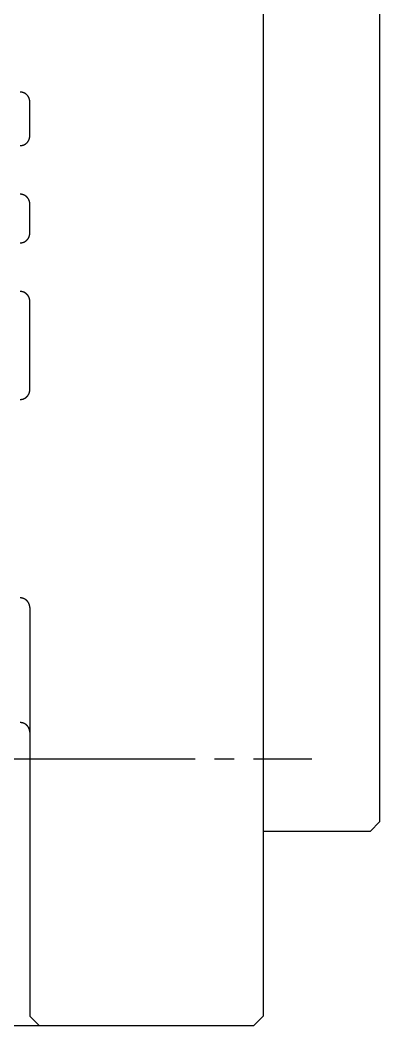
# Model space of a CAD drawing. Extents: x 0 to 671, y 0 to 384.
# Drawn here: x 347.9 to 366.4, y 198 to 249.7 of the extents above; entities that cross this region are included whole.
import ezdxf

# ---------------------------------------------------------------- set-up
doc = ezdxf.new("R2010")
doc.units = 0
doc.linetypes.add('DASH_CENTER', pattern=[14, 11, -1, 1, -1])
doc.layers.get('0').update_dxf_attribs({"linetype": 'CONTINUOUS'})

msp = doc.modelspace()

# ---------------------------------------------------------------- linework, layer by layer
at = {"color": 7, "linetype": 'CONTINUOUS'}
for p, q in [((360.39, 263.016), (360.39, 198.516)), ((366.39, 208.516), (366.39, 263.016)), ((348.39, 243.765), (348.39, 245.515)), ((348.39, 238.765), (348.39, 240.265)), ((348.39, 230.715), (348.39, 235.265)), ((348.39, 219.516), (348.39, 198.516)), ((365.89, 208.016), (366.39, 208.516)), ((365.89, 208.016), (360.39, 208.016)), ((348.89, 198.016), (257.39, 198.016)), ((348.39, 198.516), (348.89, 198.016)), ((359.89, 198.016), (348.89, 198.016)), ((360.39, 198.516), (359.89, 198.016))]:
    msp.add_line(p, q, dxfattribs=at)
at = {"color": 1, "linetype": 'DASH_CENTER'}
msp.add_line((345.89, 211.75), (362.89, 211.75), dxfattribs=at)
at = {"color": 7, "linetype": 'CONTINUOUS'}
for points in [[(348.39, 245.515, 0), (348.39, 245.522, 0), (348.389, 245.528, 0), (348.389, 245.534, 0), (348.389, 245.54, 0), (348.389, 245.546, 0), (348.388, 245.552, 0), (348.388, 245.558, 0), (348.387, 245.564, 0), (348.387, 245.571, 0), (348.386, 245.577, 0), (348.385, 245.583, 0), (348.384, 245.589, 0), (348.383, 245.595, 0), (348.382, 245.601, 0), (348.381, 245.607, 0), (348.38, 245.613, 0), (348.379, 245.619, 0), (348.377, 245.625, 0), (348.376, 245.631, 0), (348.375, 245.637, 0), (348.373, 245.643, 0), (348.372, 245.649, 0), (348.37, 245.655, 0), (348.368, 245.661, 0), (348.366, 245.666, 0), (348.364, 245.672, 0), (348.362, 245.678, 0), (348.36, 245.684, 0), (348.358, 245.69, 0), (348.356, 245.695, 0), (348.354, 245.701, 0), (348.352, 245.707, 0), (348.349, 245.712, 0), (348.347, 245.718, 0), (348.344, 245.724, 0), (348.342, 245.729, 0), (348.339, 245.735, 0), (348.336, 245.74, 0), (348.333, 245.746, 0), (348.331, 245.751, 0), (348.328, 245.757, 0), (348.325, 245.762, 0), (348.322, 245.767, 0), (348.318, 245.772, 0), (348.315, 245.778, 0), (348.312, 245.783, 0), (348.309, 245.788, 0), (348.305, 245.793, 0), (348.302, 245.798, 0), (348.298, 245.803, 0), (348.295, 245.808, 0), (348.291, 245.813, 0), (348.288, 245.818, 0), (348.284, 245.823, 0), (348.28, 245.828, 0), (348.276, 245.833, 0), (348.272, 245.837, 0), (348.268, 245.842, 0), (348.264, 245.847, 0), (348.26, 245.851, 0), (348.256, 245.856, 0), (348.252, 245.86, 0), (348.247, 245.865, 0), (348.243, 245.869, 0), (348.239, 245.873, 0), (348.234, 245.878, 0), (348.23, 245.882, 0), (348.225, 245.886, 0), (348.221, 245.89, 0), (348.216, 245.894, 0), (348.212, 245.898, 0), (348.207, 245.902, 0), (348.202, 245.906, 0), (348.197, 245.91, 0), (348.192, 245.913, 0), (348.187, 245.917, 0), (348.183, 245.921, 0), (348.178, 245.924, 0), (348.172, 245.928, 0), (348.167, 245.931, 0), (348.162, 245.935, 0), (348.157, 245.938, 0), (348.152, 245.941, 0), (348.147, 245.944, 0), (348.141, 245.947, 0), (348.136, 245.95, 0), (348.131, 245.953, 0), (348.125, 245.956, 0), (348.12, 245.959, 0), (348.114, 245.962, 0), (348.109, 245.965, 0), (348.103, 245.967, 0), (348.098, 245.97, 0), (348.092, 245.973, 0), (348.087, 245.975, 0), (348.081, 245.977, 0), (348.075, 245.98, 0), (348.07, 245.982, 0), (348.064, 245.984, 0), (348.058, 245.986, 0), (348.052, 245.988, 0), (348.046, 245.99, 0), (348.041, 245.992, 0), (348.035, 245.994, 0), (348.029, 245.996, 0), (348.023, 245.997, 0), (348.017, 245.999, 0), (348.011, 246, 0), (348.005, 246.002, 0), (347.999, 246.003, 0), (347.993, 246.005, 0), (347.987, 246.006, 0), (347.981, 246.007, 0), (347.975, 246.008, 0), (347.969, 246.009, 0), (347.963, 246.01, 0), (347.957, 246.011, 0), (347.951, 246.012, 0), (347.945, 246.012, 0), (347.939, 246.013, 0), (347.933, 246.014, 0), (347.926, 246.014, 0), (347.92, 246.015, 0), (347.914, 246.015, 0), (347.908, 246.015, 0), (347.902, 246.015, 0), (347.896, 246.015, 0), (347.89, 246.015, 0)], [(347.89, 243.265, 0), (347.896, 243.265, 0), (347.902, 243.266, 0), (347.908, 243.266, 0), (347.914, 243.266, 0), (347.92, 243.266, 0), (347.926, 243.267, 0), (347.933, 243.267, 0), (347.939, 243.268, 0), (347.945, 243.268, 0), (347.951, 243.269, 0), (347.957, 243.27, 0), (347.963, 243.271, 0), (347.969, 243.272, 0), (347.975, 243.273, 0), (347.981, 243.274, 0), (347.987, 243.275, 0), (347.993, 243.276, 0), (347.999, 243.278, 0), (348.005, 243.279, 0), (348.011, 243.28, 0), (348.017, 243.282, 0), (348.023, 243.284, 0), (348.029, 243.285, 0), (348.035, 243.287, 0), (348.041, 243.289, 0), (348.046, 243.291, 0), (348.052, 243.293, 0), (348.058, 243.295, 0), (348.064, 243.297, 0), (348.07, 243.299, 0), (348.075, 243.301, 0), (348.081, 243.304, 0), (348.087, 243.306, 0), (348.092, 243.308, 0), (348.098, 243.311, 0), (348.103, 243.313, 0), (348.109, 243.316, 0), (348.114, 243.319, 0), (348.12, 243.322, 0), (348.125, 243.324, 0), (348.131, 243.327, 0), (348.136, 243.33, 0), (348.141, 243.333, 0), (348.147, 243.337, 0), (348.152, 243.34, 0), (348.157, 243.343, 0), (348.162, 243.346, 0), (348.167, 243.35, 0), (348.172, 243.353, 0), (348.178, 243.357, 0), (348.183, 243.36, 0), (348.187, 243.364, 0), (348.192, 243.368, 0), (348.197, 243.371, 0), (348.202, 243.375, 0), (348.207, 243.379, 0), (348.212, 243.383, 0), (348.216, 243.387, 0), (348.221, 243.391, 0), (348.225, 243.395, 0), (348.23, 243.399, 0), (348.234, 243.403, 0), (348.239, 243.408, 0), (348.243, 243.412, 0), (348.247, 243.416, 0), (348.252, 243.421, 0), (348.256, 243.425, 0), (348.26, 243.43, 0), (348.264, 243.434, 0), (348.268, 243.439, 0), (348.272, 243.444, 0), (348.276, 243.448, 0), (348.28, 243.453, 0), (348.284, 243.458, 0), (348.288, 243.463, 0), (348.291, 243.468, 0), (348.295, 243.473, 0), (348.298, 243.478, 0), (348.302, 243.483, 0), (348.305, 243.488, 0), (348.309, 243.493, 0), (348.312, 243.498, 0), (348.315, 243.503, 0), (348.318, 243.508, 0), (348.322, 243.514, 0), (348.325, 243.519, 0), (348.328, 243.524, 0), (348.331, 243.53, 0), (348.333, 243.535, 0), (348.336, 243.541, 0), (348.339, 243.546, 0), (348.342, 243.552, 0), (348.344, 243.557, 0), (348.347, 243.563, 0), (348.349, 243.568, 0), (348.352, 243.574, 0), (348.354, 243.58, 0), (348.356, 243.586, 0), (348.358, 243.591, 0), (348.36, 243.597, 0), (348.362, 243.603, 0), (348.364, 243.609, 0), (348.366, 243.614, 0), (348.368, 243.62, 0), (348.37, 243.626, 0), (348.372, 243.632, 0), (348.373, 243.638, 0), (348.375, 243.644, 0), (348.376, 243.65, 0), (348.377, 243.656, 0), (348.379, 243.662, 0), (348.38, 243.668, 0), (348.381, 243.674, 0), (348.382, 243.68, 0), (348.383, 243.686, 0), (348.384, 243.692, 0), (348.385, 243.698, 0), (348.386, 243.704, 0), (348.387, 243.71, 0), (348.387, 243.716, 0), (348.388, 243.723, 0), (348.388, 243.729, 0), (348.389, 243.735, 0), (348.389, 243.741, 0), (348.389, 243.747, 0), (348.389, 243.753, 0), (348.39, 243.759, 0), (348.39, 243.765, 0)], [(348.39, 240.265, 0), (348.39, 240.272, 0), (348.389, 240.278, 0), (348.389, 240.284, 0), (348.389, 240.29, 0), (348.389, 240.296, 0), (348.388, 240.302, 0), (348.388, 240.308, 0), (348.387, 240.314, 0), (348.387, 240.321, 0), (348.386, 240.327, 0), (348.385, 240.333, 0), (348.384, 240.339, 0), (348.383, 240.345, 0), (348.382, 240.351, 0), (348.381, 240.357, 0), (348.38, 240.363, 0), (348.379, 240.369, 0), (348.377, 240.375, 0), (348.376, 240.381, 0), (348.375, 240.387, 0), (348.373, 240.393, 0), (348.372, 240.399, 0), (348.37, 240.405, 0), (348.368, 240.411, 0), (348.366, 240.416, 0), (348.364, 240.422, 0), (348.362, 240.428, 0), (348.36, 240.434, 0), (348.358, 240.44, 0), (348.356, 240.445, 0), (348.354, 240.451, 0), (348.352, 240.457, 0), (348.349, 240.462, 0), (348.347, 240.468, 0), (348.344, 240.474, 0), (348.342, 240.479, 0), (348.339, 240.485, 0), (348.336, 240.49, 0), (348.333, 240.496, 0), (348.331, 240.501, 0), (348.328, 240.507, 0), (348.325, 240.512, 0), (348.322, 240.517, 0), (348.318, 240.522, 0), (348.315, 240.528, 0), (348.312, 240.533, 0), (348.309, 240.538, 0), (348.305, 240.543, 0), (348.302, 240.548, 0), (348.298, 240.553, 0), (348.295, 240.558, 0), (348.291, 240.563, 0), (348.288, 240.568, 0), (348.284, 240.573, 0), (348.28, 240.578, 0), (348.276, 240.583, 0), (348.272, 240.587, 0), (348.268, 240.592, 0), (348.264, 240.597, 0), (348.26, 240.601, 0), (348.256, 240.606, 0), (348.252, 240.61, 0), (348.247, 240.615, 0), (348.243, 240.619, 0), (348.239, 240.623, 0), (348.234, 240.628, 0), (348.23, 240.632, 0), (348.225, 240.636, 0), (348.221, 240.64, 0), (348.216, 240.644, 0), (348.212, 240.648, 0), (348.207, 240.652, 0), (348.202, 240.656, 0), (348.197, 240.66, 0), (348.192, 240.663, 0), (348.187, 240.667, 0), (348.183, 240.671, 0), (348.178, 240.674, 0), (348.172, 240.678, 0), (348.167, 240.681, 0), (348.162, 240.685, 0), (348.157, 240.688, 0), (348.152, 240.691, 0), (348.147, 240.694, 0), (348.141, 240.697, 0), (348.136, 240.7, 0), (348.131, 240.703, 0), (348.125, 240.706, 0), (348.12, 240.709, 0), (348.114, 240.712, 0), (348.109, 240.715, 0), (348.103, 240.717, 0), (348.098, 240.72, 0), (348.092, 240.723, 0), (348.087, 240.725, 0), (348.081, 240.727, 0), (348.075, 240.73, 0), (348.07, 240.732, 0), (348.064, 240.734, 0), (348.058, 240.736, 0), (348.052, 240.738, 0), (348.046, 240.74, 0), (348.041, 240.742, 0), (348.035, 240.744, 0), (348.029, 240.746, 0), (348.023, 240.747, 0), (348.017, 240.749, 0), (348.011, 240.75, 0), (348.005, 240.752, 0), (347.999, 240.753, 0), (347.993, 240.755, 0), (347.987, 240.756, 0), (347.981, 240.757, 0), (347.975, 240.758, 0), (347.969, 240.759, 0), (347.963, 240.76, 0), (347.957, 240.761, 0), (347.951, 240.762, 0), (347.945, 240.762, 0), (347.939, 240.763, 0), (347.933, 240.764, 0), (347.926, 240.764, 0), (347.92, 240.765, 0), (347.914, 240.765, 0), (347.908, 240.765, 0), (347.902, 240.765, 0), (347.896, 240.765, 0), (347.89, 240.765, 0)], [(347.89, 238.265, 0), (347.896, 238.265, 0), (347.902, 238.266, 0), (347.908, 238.266, 0), (347.914, 238.266, 0), (347.92, 238.266, 0), (347.926, 238.267, 0), (347.933, 238.267, 0), (347.939, 238.268, 0), (347.945, 238.268, 0), (347.951, 238.269, 0), (347.957, 238.27, 0), (347.963, 238.271, 0), (347.969, 238.272, 0), (347.975, 238.273, 0), (347.981, 238.274, 0), (347.987, 238.275, 0), (347.993, 238.276, 0), (347.999, 238.278, 0), (348.005, 238.279, 0), (348.011, 238.28, 0), (348.017, 238.282, 0), (348.023, 238.284, 0), (348.029, 238.285, 0), (348.035, 238.287, 0), (348.041, 238.289, 0), (348.046, 238.291, 0), (348.052, 238.293, 0), (348.058, 238.295, 0), (348.064, 238.297, 0), (348.07, 238.299, 0), (348.075, 238.301, 0), (348.081, 238.304, 0), (348.087, 238.306, 0), (348.092, 238.308, 0), (348.098, 238.311, 0), (348.103, 238.313, 0), (348.109, 238.316, 0), (348.114, 238.319, 0), (348.12, 238.322, 0), (348.125, 238.324, 0), (348.131, 238.327, 0), (348.136, 238.33, 0), (348.141, 238.333, 0), (348.147, 238.337, 0), (348.152, 238.34, 0), (348.157, 238.343, 0), (348.162, 238.346, 0), (348.167, 238.35, 0), (348.172, 238.353, 0), (348.178, 238.357, 0), (348.183, 238.36, 0), (348.187, 238.364, 0), (348.192, 238.368, 0), (348.197, 238.371, 0), (348.202, 238.375, 0), (348.207, 238.379, 0), (348.212, 238.383, 0), (348.216, 238.387, 0), (348.221, 238.391, 0), (348.225, 238.395, 0), (348.23, 238.399, 0), (348.234, 238.403, 0), (348.239, 238.408, 0), (348.243, 238.412, 0), (348.247, 238.416, 0), (348.252, 238.421, 0), (348.256, 238.425, 0), (348.26, 238.43, 0), (348.264, 238.434, 0), (348.268, 238.439, 0), (348.272, 238.444, 0), (348.276, 238.448, 0), (348.28, 238.453, 0), (348.284, 238.458, 0), (348.288, 238.463, 0), (348.291, 238.468, 0), (348.295, 238.473, 0), (348.298, 238.478, 0), (348.302, 238.483, 0), (348.305, 238.488, 0), (348.309, 238.493, 0), (348.312, 238.498, 0), (348.315, 238.503, 0), (348.318, 238.508, 0), (348.322, 238.514, 0), (348.325, 238.519, 0), (348.328, 238.524, 0), (348.331, 238.53, 0), (348.333, 238.535, 0), (348.336, 238.541, 0), (348.339, 238.546, 0), (348.342, 238.552, 0), (348.344, 238.557, 0), (348.347, 238.563, 0), (348.349, 238.568, 0), (348.352, 238.574, 0), (348.354, 238.58, 0), (348.356, 238.586, 0), (348.358, 238.591, 0), (348.36, 238.597, 0), (348.362, 238.603, 0), (348.364, 238.609, 0), (348.366, 238.614, 0), (348.368, 238.62, 0), (348.37, 238.626, 0), (348.372, 238.632, 0), (348.373, 238.638, 0), (348.375, 238.644, 0), (348.376, 238.65, 0), (348.377, 238.656, 0), (348.379, 238.662, 0), (348.38, 238.668, 0), (348.381, 238.674, 0), (348.382, 238.68, 0), (348.383, 238.686, 0), (348.384, 238.692, 0), (348.385, 238.698, 0), (348.386, 238.704, 0), (348.387, 238.71, 0), (348.387, 238.716, 0), (348.388, 238.723, 0), (348.388, 238.729, 0), (348.389, 238.735, 0), (348.389, 238.741, 0), (348.389, 238.747, 0), (348.389, 238.753, 0), (348.39, 238.759, 0), (348.39, 238.765, 0)], [(348.39, 235.265, 0), (348.39, 235.272, 0), (348.389, 235.278, 0), (348.389, 235.284, 0), (348.389, 235.29, 0), (348.389, 235.296, 0), (348.388, 235.302, 0), (348.388, 235.308, 0), (348.387, 235.314, 0), (348.387, 235.321, 0), (348.386, 235.327, 0), (348.385, 235.333, 0), (348.384, 235.339, 0), (348.383, 235.345, 0), (348.382, 235.351, 0), (348.381, 235.357, 0), (348.38, 235.363, 0), (348.379, 235.369, 0), (348.377, 235.375, 0), (348.376, 235.381, 0), (348.375, 235.387, 0), (348.373, 235.393, 0), (348.372, 235.399, 0), (348.37, 235.405, 0), (348.368, 235.411, 0), (348.366, 235.416, 0), (348.364, 235.422, 0), (348.362, 235.428, 0), (348.36, 235.434, 0), (348.358, 235.44, 0), (348.356, 235.445, 0), (348.354, 235.451, 0), (348.352, 235.457, 0), (348.349, 235.462, 0), (348.347, 235.468, 0), (348.344, 235.474, 0), (348.342, 235.479, 0), (348.339, 235.485, 0), (348.336, 235.49, 0), (348.333, 235.496, 0), (348.331, 235.501, 0), (348.328, 235.507, 0), (348.325, 235.512, 0), (348.322, 235.517, 0), (348.318, 235.522, 0), (348.315, 235.528, 0), (348.312, 235.533, 0), (348.309, 235.538, 0), (348.305, 235.543, 0), (348.302, 235.548, 0), (348.298, 235.553, 0), (348.295, 235.558, 0), (348.291, 235.563, 0), (348.288, 235.568, 0), (348.284, 235.573, 0), (348.28, 235.578, 0), (348.276, 235.583, 0), (348.272, 235.587, 0), (348.268, 235.592, 0), (348.264, 235.597, 0), (348.26, 235.601, 0), (348.256, 235.606, 0), (348.252, 235.61, 0), (348.247, 235.615, 0), (348.243, 235.619, 0), (348.239, 235.623, 0), (348.234, 235.628, 0), (348.23, 235.632, 0), (348.225, 235.636, 0), (348.221, 235.64, 0), (348.216, 235.644, 0), (348.212, 235.648, 0), (348.207, 235.652, 0), (348.202, 235.656, 0), (348.197, 235.66, 0), (348.192, 235.663, 0), (348.187, 235.667, 0), (348.183, 235.671, 0), (348.178, 235.674, 0), (348.172, 235.678, 0), (348.167, 235.681, 0), (348.162, 235.685, 0), (348.157, 235.688, 0), (348.152, 235.691, 0), (348.147, 235.694, 0), (348.141, 235.697, 0), (348.136, 235.7, 0), (348.131, 235.703, 0), (348.125, 235.706, 0), (348.12, 235.709, 0), (348.114, 235.712, 0), (348.109, 235.715, 0), (348.103, 235.717, 0), (348.098, 235.72, 0), (348.092, 235.723, 0), (348.087, 235.725, 0), (348.081, 235.727, 0), (348.075, 235.73, 0), (348.07, 235.732, 0), (348.064, 235.734, 0), (348.058, 235.736, 0), (348.052, 235.738, 0), (348.046, 235.74, 0), (348.041, 235.742, 0), (348.035, 235.744, 0), (348.029, 235.746, 0), (348.023, 235.747, 0), (348.017, 235.749, 0), (348.011, 235.75, 0), (348.005, 235.752, 0), (347.999, 235.753, 0), (347.993, 235.755, 0), (347.987, 235.756, 0), (347.981, 235.757, 0), (347.975, 235.758, 0), (347.969, 235.759, 0), (347.963, 235.76, 0), (347.957, 235.761, 0), (347.951, 235.762, 0), (347.945, 235.762, 0), (347.939, 235.763, 0), (347.933, 235.764, 0), (347.926, 235.764, 0), (347.92, 235.765, 0), (347.914, 235.765, 0), (347.908, 235.765, 0), (347.902, 235.765, 0), (347.896, 235.765, 0), (347.89, 235.765, 0)], [(347.89, 230.215, 0), (347.896, 230.215, 0), (347.902, 230.216, 0), (347.908, 230.216, 0), (347.914, 230.216, 0), (347.92, 230.216, 0), (347.926, 230.217, 0), (347.933, 230.217, 0), (347.939, 230.218, 0), (347.945, 230.218, 0), (347.951, 230.219, 0), (347.957, 230.22, 0), (347.963, 230.221, 0), (347.969, 230.222, 0), (347.975, 230.223, 0), (347.981, 230.224, 0), (347.987, 230.225, 0), (347.993, 230.226, 0), (347.999, 230.228, 0), (348.005, 230.229, 0), (348.011, 230.23, 0), (348.017, 230.232, 0), (348.023, 230.234, 0), (348.029, 230.235, 0), (348.035, 230.237, 0), (348.041, 230.239, 0), (348.046, 230.241, 0), (348.052, 230.243, 0), (348.058, 230.245, 0), (348.064, 230.247, 0), (348.07, 230.249, 0), (348.075, 230.251, 0), (348.081, 230.254, 0), (348.087, 230.256, 0), (348.092, 230.258, 0), (348.098, 230.261, 0), (348.103, 230.263, 0), (348.109, 230.266, 0), (348.114, 230.269, 0), (348.12, 230.272, 0), (348.125, 230.274, 0), (348.131, 230.277, 0), (348.136, 230.28, 0), (348.141, 230.283, 0), (348.147, 230.287, 0), (348.152, 230.29, 0), (348.157, 230.293, 0), (348.162, 230.296, 0), (348.167, 230.3, 0), (348.172, 230.303, 0), (348.178, 230.307, 0), (348.183, 230.31, 0), (348.187, 230.314, 0), (348.192, 230.318, 0), (348.197, 230.321, 0), (348.202, 230.325, 0), (348.207, 230.329, 0), (348.212, 230.333, 0), (348.216, 230.337, 0), (348.221, 230.341, 0), (348.225, 230.345, 0), (348.23, 230.349, 0), (348.234, 230.353, 0), (348.239, 230.358, 0), (348.243, 230.362, 0), (348.247, 230.366, 0), (348.252, 230.371, 0), (348.256, 230.375, 0), (348.26, 230.38, 0), (348.264, 230.384, 0), (348.268, 230.389, 0), (348.272, 230.394, 0), (348.276, 230.398, 0), (348.28, 230.403, 0), (348.284, 230.408, 0), (348.288, 230.413, 0), (348.291, 230.418, 0), (348.295, 230.423, 0), (348.298, 230.428, 0), (348.302, 230.433, 0), (348.305, 230.438, 0), (348.309, 230.443, 0), (348.312, 230.448, 0), (348.315, 230.453, 0), (348.318, 230.458, 0), (348.322, 230.464, 0), (348.325, 230.469, 0), (348.328, 230.474, 0), (348.331, 230.48, 0), (348.333, 230.485, 0), (348.336, 230.491, 0), (348.339, 230.496, 0), (348.342, 230.502, 0), (348.344, 230.507, 0), (348.347, 230.513, 0), (348.349, 230.518, 0), (348.352, 230.524, 0), (348.354, 230.53, 0), (348.356, 230.536, 0), (348.358, 230.541, 0), (348.36, 230.547, 0), (348.362, 230.553, 0), (348.364, 230.559, 0), (348.366, 230.564, 0), (348.368, 230.57, 0), (348.37, 230.576, 0), (348.372, 230.582, 0), (348.373, 230.588, 0), (348.375, 230.594, 0), (348.376, 230.6, 0), (348.377, 230.606, 0), (348.379, 230.612, 0), (348.38, 230.618, 0), (348.381, 230.624, 0), (348.382, 230.63, 0), (348.383, 230.636, 0), (348.384, 230.642, 0), (348.385, 230.648, 0), (348.386, 230.654, 0), (348.387, 230.66, 0), (348.387, 230.666, 0), (348.388, 230.673, 0), (348.388, 230.679, 0), (348.389, 230.685, 0), (348.389, 230.691, 0), (348.389, 230.697, 0), (348.389, 230.703, 0), (348.39, 230.709, 0), (348.39, 230.715, 0)], [(348.39, 219.516, 0), (348.39, 219.522, 0), (348.389, 219.528, 0), (348.389, 219.534, 0), (348.389, 219.54, 0), (348.389, 219.546, 0), (348.388, 219.552, 0), (348.388, 219.559, 0), (348.387, 219.565, 0), (348.387, 219.571, 0), (348.386, 219.577, 0), (348.385, 219.583, 0), (348.384, 219.589, 0), (348.383, 219.595, 0), (348.382, 219.601, 0), (348.381, 219.607, 0), (348.38, 219.613, 0), (348.379, 219.619, 0), (348.377, 219.625, 0), (348.376, 219.631, 0), (348.375, 219.637, 0), (348.373, 219.643, 0), (348.372, 219.649, 0), (348.37, 219.655, 0), (348.368, 219.661, 0), (348.366, 219.667, 0), (348.364, 219.672, 0), (348.362, 219.678, 0), (348.36, 219.684, 0), (348.358, 219.69, 0), (348.356, 219.696, 0), (348.354, 219.701, 0), (348.352, 219.707, 0), (348.349, 219.713, 0), (348.347, 219.718, 0), (348.344, 219.724, 0), (348.342, 219.729, 0), (348.339, 219.735, 0), (348.336, 219.74, 0), (348.333, 219.746, 0), (348.331, 219.751, 0), (348.328, 219.757, 0), (348.325, 219.762, 0), (348.322, 219.767, 0), (348.318, 219.773, 0), (348.315, 219.778, 0), (348.312, 219.783, 0), (348.309, 219.788, 0), (348.305, 219.793, 0), (348.302, 219.798, 0), (348.298, 219.804, 0), (348.295, 219.809, 0), (348.291, 219.813, 0), (348.288, 219.818, 0), (348.284, 219.823, 0), (348.28, 219.828, 0), (348.276, 219.833, 0), (348.272, 219.838, 0), (348.268, 219.842, 0), (348.264, 219.847, 0), (348.26, 219.851, 0), (348.256, 219.856, 0), (348.252, 219.86, 0), (348.247, 219.865, 0), (348.243, 219.869, 0), (348.239, 219.873, 0), (348.234, 219.878, 0), (348.23, 219.882, 0), (348.225, 219.886, 0), (348.221, 219.89, 0), (348.216, 219.894, 0), (348.212, 219.898, 0), (348.207, 219.902, 0), (348.202, 219.906, 0), (348.197, 219.91, 0), (348.192, 219.914, 0), (348.187, 219.917, 0), (348.183, 219.921, 0), (348.178, 219.924, 0), (348.172, 219.928, 0), (348.167, 219.931, 0), (348.162, 219.935, 0), (348.157, 219.938, 0), (348.152, 219.941, 0), (348.147, 219.944, 0), (348.141, 219.948, 0), (348.136, 219.951, 0), (348.131, 219.954, 0), (348.125, 219.957, 0), (348.12, 219.959, 0), (348.114, 219.962, 0), (348.109, 219.965, 0), (348.103, 219.968, 0), (348.098, 219.97, 0), (348.092, 219.973, 0), (348.087, 219.975, 0), (348.081, 219.978, 0), (348.075, 219.98, 0), (348.07, 219.982, 0), (348.064, 219.984, 0), (348.058, 219.986, 0), (348.052, 219.988, 0), (348.046, 219.99, 0), (348.041, 219.992, 0), (348.035, 219.994, 0), (348.029, 219.996, 0), (348.023, 219.997, 0), (348.017, 219.999, 0), (348.011, 220.001, 0), (348.005, 220.002, 0), (347.999, 220.003, 0), (347.993, 220.005, 0), (347.987, 220.006, 0), (347.981, 220.007, 0), (347.975, 220.008, 0), (347.969, 220.009, 0), (347.963, 220.01, 0), (347.957, 220.011, 0), (347.951, 220.012, 0), (347.945, 220.013, 0), (347.939, 220.013, 0), (347.933, 220.014, 0), (347.926, 220.014, 0), (347.92, 220.015, 0), (347.914, 220.015, 0), (347.908, 220.015, 0), (347.902, 220.015, 0), (347.896, 220.016, 0), (347.89, 220.016, 0)], [(348.39, 213.107, 0), (348.39, 213.113, 0), (348.39, 213.119, 0), (348.389, 213.125, 0), (348.389, 213.131, 0), (348.389, 213.137, 0), (348.388, 213.143, 0), (348.388, 213.15, 0), (348.387, 213.156, 0), (348.387, 213.162, 0), (348.386, 213.168, 0), (348.385, 213.174, 0), (348.384, 213.18, 0), (348.383, 213.186, 0), (348.382, 213.192, 0), (348.381, 213.198, 0), (348.38, 213.204, 0), (348.379, 213.21, 0), (348.378, 213.216, 0), (348.376, 213.222, 0), (348.375, 213.228, 0), (348.373, 213.234, 0), (348.372, 213.24, 0), (348.37, 213.246, 0), (348.368, 213.252, 0), (348.366, 213.258, 0), (348.364, 213.263, 0), (348.362, 213.269, 0), (348.36, 213.275, 0), (348.358, 213.281, 0), (348.356, 213.287, 0), (348.354, 213.292, 0), (348.352, 213.298, 0), (348.349, 213.304, 0), (348.347, 213.309, 0), (348.344, 213.315, 0), (348.342, 213.32, 0), (348.339, 213.326, 0), (348.336, 213.331, 0), (348.333, 213.337, 0), (348.331, 213.342, 0), (348.328, 213.348, 0), (348.325, 213.353, 0), (348.322, 213.358, 0), (348.319, 213.364, 0), (348.315, 213.369, 0), (348.312, 213.374, 0), (348.309, 213.379, 0), (348.305, 213.384, 0), (348.302, 213.389, 0), (348.298, 213.395, 0), (348.295, 213.4, 0), (348.291, 213.404, 0), (348.288, 213.409, 0), (348.284, 213.414, 0), (348.28, 213.419, 0), (348.276, 213.424, 0), (348.272, 213.429, 0), (348.268, 213.433, 0), (348.264, 213.438, 0), (348.26, 213.442, 0), (348.256, 213.447, 0), (348.252, 213.451, 0), (348.248, 213.456, 0), (348.243, 213.46, 0), (348.239, 213.464, 0), (348.234, 213.469, 0), (348.23, 213.473, 0), (348.225, 213.477, 0), (348.221, 213.481, 0), (348.216, 213.485, 0), (348.212, 213.489, 0), (348.207, 213.493, 0), (348.202, 213.497, 0), (348.197, 213.501, 0), (348.192, 213.505, 0), (348.188, 213.508, 0), (348.183, 213.512, 0), (348.178, 213.515, 0), (348.173, 213.519, 0), (348.167, 213.522, 0), (348.162, 213.526, 0), (348.157, 213.529, 0), (348.152, 213.532, 0), (348.147, 213.535, 0), (348.141, 213.539, 0), (348.136, 213.542, 0), (348.131, 213.545, 0), (348.125, 213.548, 0), (348.12, 213.55, 0), (348.114, 213.553, 0), (348.109, 213.556, 0), (348.103, 213.559, 0), (348.098, 213.561, 0), (348.092, 213.564, 0), (348.087, 213.566, 0), (348.081, 213.569, 0), (348.075, 213.571, 0), (348.07, 213.573, 0), (348.064, 213.575, 0), (348.058, 213.577, 0), (348.052, 213.579, 0), (348.047, 213.581, 0), (348.041, 213.583, 0), (348.035, 213.585, 0), (348.029, 213.587, 0), (348.023, 213.588, 0), (348.017, 213.59, 0), (348.011, 213.592, 0), (348.005, 213.593, 0), (347.999, 213.594, 0), (347.993, 213.596, 0), (347.987, 213.597, 0), (347.981, 213.598, 0), (347.975, 213.599, 0), (347.969, 213.6, 0), (347.963, 213.601, 0), (347.957, 213.602, 0), (347.951, 213.603, 0), (347.945, 213.604, 0), (347.939, 213.604, 0), (347.933, 213.605, 0), (347.926, 213.605, 0), (347.92, 213.606, 0), (347.914, 213.606, 0), (347.908, 213.606, 0), (347.902, 213.606, 0), (347.896, 213.607, 0), (347.89, 213.607, 0)]]:
    msp.add_polyline3d(points, dxfattribs=at)

doc.saveas('drawing.dxf')
